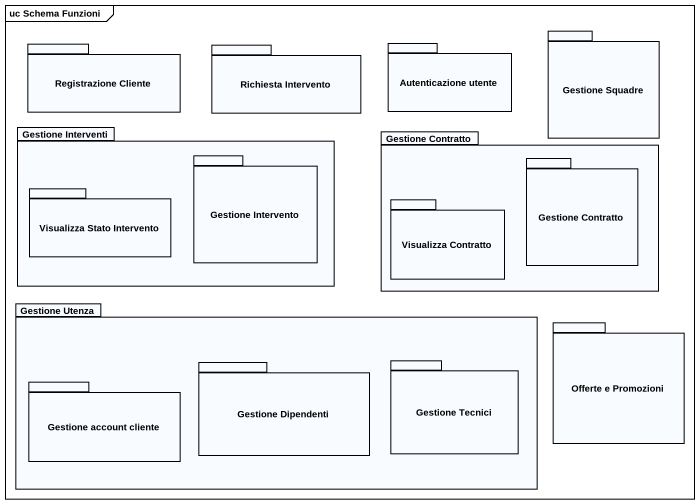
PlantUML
@startuml
mainframe uc Schema Funzioni
package "Autenticazione utente" as Autenticazione_utente {
}
package "Gestione Squadre" as Gestione_Squadre {
}
package "Registrazione Cliente" as Registrazione_Cliente {
}
package "Richiesta Intervento" as Richiesta_Intervento {
}
package "Gestione Interventi" as Gestione_Interventi {
  package "Gestione Intervento" as Gestione_Intervento {
  }
  package "Visualizza Stato Intervento" as Visualizza_Stato_Intervento {
  }
}
package "Gestione Contratto" as Gestione_Contratto {
  package "Gestione Contratto" as Gestione_Contratto_2 {
  }
  package "Visualizza Contratto" as Visualizza_Contratto {
  }
}
package "Gestione Utenza" as Gestione_Utenza {
  package "Gestione account cliente" as Gestione_account_cliente {
  }
  package "Gestione Dipendenti" as Gestione_Dipendenti {
  }
  package "Gestione Tecnici" as Gestione_Tecnici {
  }
}
package "Offerte e Promozioni" as Offerte_e_Promozioni {
}
@enduml
